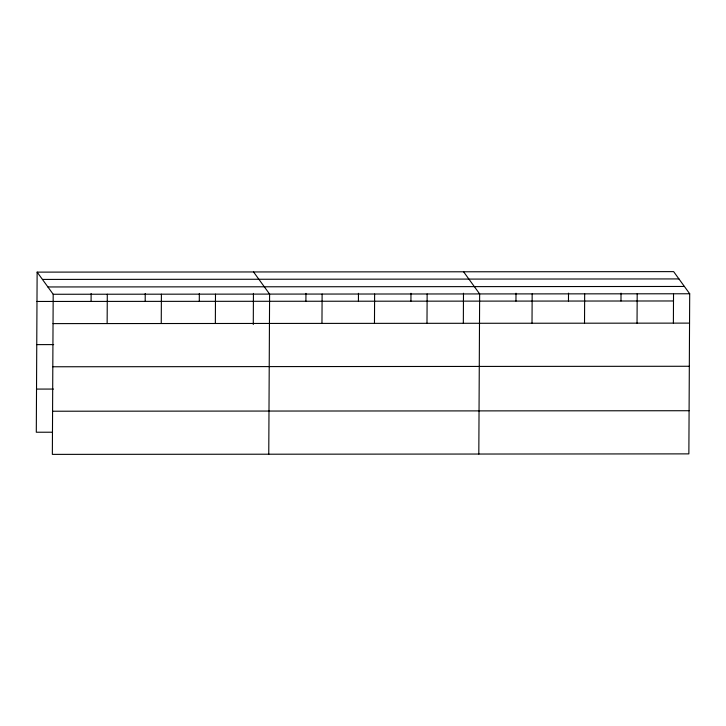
<?xml version="1.0" encoding="UTF-8"?>
<svg xmlns="http://www.w3.org/2000/svg" width="726" height="726" viewBox="0 0 726 726"><rect width="100%" height="100%" fill="white"/><g stroke="black" fill="none" stroke-linecap="round" stroke-linejoin="round"><path stroke-width="1.09" d="M37.135 272.123L53.189 294.266L52.354 454.376L688.865 453.877L689.7 293.767L673.646 271.624L37.135 272.123L36.3 432.233L52.081 432.215M91.086 301.426L91.131 293.522M107.139 323.569L107.294 294.23M145.191 301.381L145.236 293.485M161.245 323.524L161.399 294.184M199.296 301.335L199.332 293.44M215.35 323.487L215.495 294.139M253.274 324.531L253.438 293.395M268.765 454.204L269.6 294.094L253.555 271.951M305.909 301.254L305.955 293.358M321.963 323.397L322.117 294.057M358.426 301.217L358.462 293.313M374.471 323.36L374.625 294.012M410.934 301.172L410.98 293.277M426.988 323.315L427.142 293.976M463.333 323.261L463.487 293.231M478.815 454.04L479.65 293.93L463.596 271.787M515.959 301.09L516.005 293.195M532.013 323.233L532.167 293.894M568.467 301.054L568.512 293.15M584.521 323.197L584.675 293.849M620.984 301.009L621.029 293.113M637.038 323.152L637.192 293.812M673.383 323.097L673.528 294.193M42.435 279.428L678.946 278.929M47.889 286.961L684.4 286.461M53.189 294.266L689.7 293.767M36.981 301.462L673.492 300.972M53.034 323.615L689.546 323.115M36.763 344.623L53.67 344.605M52.807 366.766L689.319 366.267M36.527 389.082L53.434 389.063M52.581 411.225L689.092 410.725"/></g></svg>
